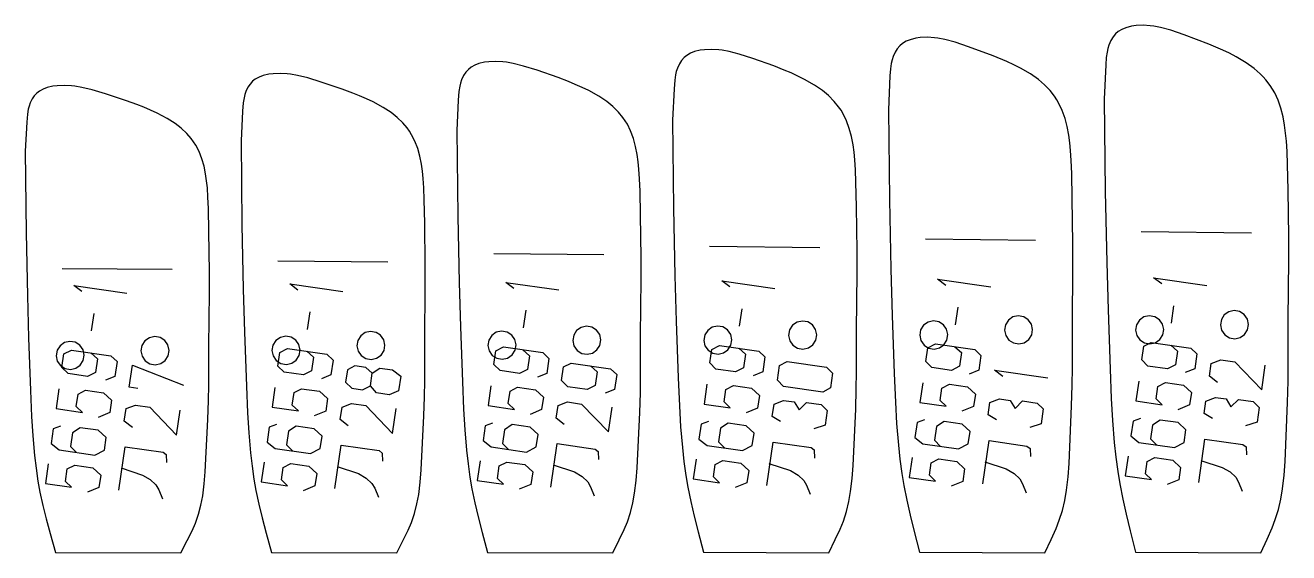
# Model space of a CAD drawing. Extents: x 923 to 2264, y 0 to 1234.
# Drawn here: x 1231.3 to 1343.6, y 1039 to 1085.9 of the extents above; entities that cross this region are included whole.
import ezdxf

# ---------------------------------------------------------------- set-up
doc = ezdxf.new("R2010")
doc.units = 0

msp = doc.modelspace()

# ---------------------------------------------------------------- linework, layer by layer
for points in [[(1341.099365, 1039.039917), (1341.673462, 1040.258057), (1342.100098, 1041.243164), (1342.384644, 1041.993774), (1342.662964, 1042.886963), (1342.874756, 1043.802368), (1343.029663, 1044.730713), (1343.164551, 1045.937744), (1343.247681, 1047.14917), (1343.471558, 1052.407104), (1343.526978, 1054.286377), (1343.540771, 1055.85144), (1343.536987, 1059.741211), (1343.577271, 1065.099243), (1343.577271, 1067.161621), (1343.520874, 1071.259155), (1343.472412, 1073.535767), (1343.425415, 1074.702271), (1343.367432, 1075.634521), (1343.302002, 1076.332642), (1343.209961, 1077.029297), (1343.070801, 1077.790161), (1342.880249, 1078.539185), (1342.627319, 1079.266479), (1342.330933, 1079.905151), (1342.141968, 1080.237793), (1341.934082, 1080.559204), (1341.547119, 1081.06665), (1341.29248, 1081.352295), (1341.043701, 1081.602295), (1340.511108, 1082.065308), (1339.793701, 1082.581909), (1339.344238, 1082.863281), (1338.900391, 1083.117432), (1338.309082, 1083.427734), (1337.707275, 1083.715576), (1336.478271, 1084.239502), (1334.292114, 1085.064941), (1333.096558, 1085.478516), (1332.187134, 1085.727417), (1331.57312, 1085.844727), (1331.263428, 1085.884766), (1330.637939, 1085.921387), (1330.003662, 1085.891235), (1329.614136, 1085.834961), (1329.107422, 1085.704956), (1328.750488, 1085.558472), (1328.425293, 1085.363281), (1328.188354, 1085.161743), (1327.956543, 1084.88501), (1327.767334, 1084.574097), (1327.590454, 1084.166382), (1327.495728, 1083.858398), (1327.425171, 1083.543091), (1327.35498, 1083.059937), (1327.30542, 1082.405396), (1327.173462, 1079.340332), (1327.266113, 1071.141479), (1327.396973, 1064.827759), (1327.516235, 1060.61792), (1327.696533, 1055.350708), (1327.804077, 1052.742432), (1327.915161, 1050.788696), (1328.072021, 1048.840088), (1328.210938, 1047.545654), (1328.383667, 1046.255737), (1328.560913, 1045.161499), (1328.819336, 1043.81311), (1329.11438, 1042.47168), (1329.476563, 1040.983276), (1329.966675, 1039.091675), (1341.099365, 1039.039917)], [(1321.89856, 1039.039917), (1322.4729, 1040.229614), (1322.900024, 1041.192261), (1323.184937, 1041.92627), (1323.463867, 1042.800293), (1323.676025, 1043.694702), (1323.831421, 1044.602417), (1323.967041, 1045.781738), (1324.050537, 1046.965698), (1324.276978, 1052.104492), (1324.333374, 1053.941284), (1324.3479, 1055.470581), (1324.345947, 1059.272217), (1324.388916, 1064.508301), (1324.389771, 1066.523926), (1324.335449, 1070.528442), (1324.287964, 1072.753174), (1324.241699, 1073.893311), (1324.184204, 1074.804321), (1324.119019, 1075.486572), (1324.027344, 1076.167358), (1323.887939, 1076.911743), (1323.697632, 1077.644043), (1323.445068, 1078.354492), (1323.149536, 1078.977783), (1322.960327, 1079.303223), (1322.752197, 1079.617554), (1322.365723, 1080.112915), (1322.111816, 1080.391235), (1321.862427, 1080.63623), (1321.329346, 1081.088989), (1320.612671, 1081.592896), (1319.720093, 1082.115479), (1319.127808, 1082.419067), (1318.525635, 1082.700317), (1317.296631, 1083.212036), (1315.113037, 1084.015991), (1313.916992, 1084.418701), (1313.007935, 1084.661011), (1312.394043, 1084.775269), (1312.084351, 1084.814453), (1311.459229, 1084.850464), (1310.825317, 1084.821533), (1310.436523, 1084.767334), (1309.930542, 1084.641235), (1309.573486, 1084.497925), (1309.247559, 1084.306274), (1309.009888, 1084.107788), (1308.778442, 1083.837646), (1308.588501, 1083.533447), (1308.411621, 1083.135864), (1308.316895, 1082.835327), (1308.246338, 1082.527344), (1308.175659, 1082.05481), (1308.125488, 1081.414063), (1307.991943, 1078.418091), (1308.080566, 1070.405762), (1308.208496, 1064.235596), (1308.325806, 1060.12146), (1308.50354, 1054.973755), (1308.609985, 1052.424316), (1308.720093, 1050.514771), (1308.875977, 1048.610596), (1309.014282, 1047.345703), (1309.186279, 1046.085449), (1309.363037, 1045.016357), (1309.62085, 1043.698608), (1309.915161, 1042.387939), (1310.276733, 1040.933472), (1310.765869, 1039.085205), (1321.89856, 1039.039917)], [(1283.496582, 1039.039917), (1284.071899, 1040.172974), (1284.499634, 1041.090576), (1284.7854, 1041.79126), (1285.06543, 1042.626709), (1285.278442, 1043.47937), (1285.434814, 1044.345703), (1285.571533, 1045.469849), (1285.656372, 1046.598755), (1285.887817, 1051.499512), (1285.945923, 1053.250732), (1285.962036, 1054.708984), (1285.963745, 1058.333984), (1286.011841, 1063.32666), (1286.014771, 1065.248535), (1285.964233, 1069.066895), (1285.919067, 1071.188232), (1285.874023, 1072.275513), (1285.817505, 1073.144165), (1285.75293, 1073.794556), (1285.661743, 1074.443359), (1285.522217, 1075.154785), (1285.332031, 1075.853882), (1285.080444, 1076.530273), (1284.786255, 1077.122925), (1284.596558, 1077.434326), (1284.388306, 1077.734253), (1284.002686, 1078.205322), (1283.499634, 1078.703857), (1282.965576, 1079.136353), (1282.250122, 1079.61499), (1281.359009, 1080.111328), (1280.765015, 1080.401245), (1280.161987, 1080.6698), (1279.55127, 1080.92041), (1278.622681, 1081.270752), (1276.754761, 1081.918091), (1275.557983, 1082.299316), (1274.648926, 1082.528564), (1274.0354, 1082.636719), (1273.726074, 1082.673828), (1273.101563, 1082.708374), (1272.468384, 1082.682373), (1272.081421, 1082.632202), (1271.57666, 1082.513428), (1271.219604, 1082.376831), (1270.892212, 1082.192017), (1270.652954, 1082.000122), (1270.421997, 1081.743042), (1270.230957, 1081.452393), (1270.054077, 1081.074829), (1269.959717, 1080.789307), (1269.888672, 1080.495972), (1269.817505, 1080.044678), (1269.757324, 1079.278076), (1269.628906, 1076.573853), (1269.709717, 1068.93396), (1269.831543, 1063.051147), (1269.944702, 1059.12854), (1270.117432, 1054.219971), (1270.22168, 1051.788208), (1270.329956, 1049.967041), (1270.484009, 1048.151489), (1270.621094, 1046.945801), (1270.791748, 1045.744995), (1270.967285, 1044.726074), (1271.223877, 1043.469482), (1271.516846, 1042.220459), (1271.876953, 1040.833862), (1272.36438, 1039.072266), (1283.496582, 1039.039917)], [(1302.69751, 1039.039917), (1303.272339, 1040.201172), (1303.699829, 1041.141479), (1303.985229, 1041.858765), (1304.264648, 1042.713379), (1304.477295, 1043.586914), (1304.633057, 1044.473999), (1304.769287, 1045.625732), (1304.853516, 1046.782104), (1305.08252, 1051.802002), (1305.139648, 1053.595947), (1305.155029, 1055.089844), (1305.154907, 1058.803101), (1305.200317, 1063.91748), (1305.202271, 1065.88623), (1305.14978, 1069.797607), (1305.103516, 1071.970581), (1305.057983, 1073.084351), (1305.000854, 1073.974243), (1304.935913, 1074.640625), (1304.844482, 1075.305298), (1304.705078, 1076.033203), (1304.514771, 1076.748901), (1304.262817, 1077.442261), (1303.967896, 1078.050293), (1303.778442, 1078.368774), (1303.57019, 1078.675781), (1303.184204, 1079.159058), (1302.68103, 1079.669922), (1302.147461, 1080.112549), (1301.431396, 1080.603882), (1300.539551, 1081.113403), (1299.946411, 1081.410156), (1299.34375, 1081.684937), (1298.733154, 1081.941895), (1297.804077, 1082.301392), (1295.933838, 1082.967041), (1294.737427, 1083.359009), (1293.828369, 1083.594849), (1293.214722, 1083.705933), (1292.905273, 1083.744019), (1292.280396, 1083.779297), (1291.646851, 1083.751953), (1291.258911, 1083.699707), (1290.75354, 1083.577271), (1290.396606, 1083.437378), (1290.069946, 1083.249023), (1289.831421, 1083.053833), (1289.600342, 1082.790283), (1289.40979, 1082.49292), (1289.23291, 1082.105347), (1289.138306, 1081.812378), (1289.067505, 1081.511597), (1288.996582, 1081.049683), (1288.9375, 1080.265747), (1288.810425, 1077.495972), (1288.895142, 1069.6698), (1289.02002, 1063.643311), (1289.135254, 1059.625), (1289.310547, 1054.596802), (1289.415771, 1052.106201), (1289.525146, 1050.240967), (1289.680054, 1048.380981), (1289.817749, 1047.145752), (1289.989014, 1045.915161), (1290.165161, 1044.871216), (1290.422363, 1043.583984), (1290.716064, 1042.304199), (1291.076904, 1040.883545), (1291.565186, 1039.078735), (1302.69751, 1039.039917)], [(1264.295654, 1039.039917), (1264.871338, 1040.144531), (1265.299438, 1041.039673), (1265.585815, 1041.723755), (1265.866333, 1042.539917), (1266.07959, 1043.371582), (1266.236694, 1044.217285), (1266.373901, 1045.313721), (1266.459351, 1046.415283), (1266.693359, 1051.197021), (1266.752441, 1052.90564), (1266.769165, 1054.328247), (1266.772827, 1057.864868), (1266.823364, 1062.735962), (1266.827271, 1064.610962), (1266.778809, 1068.33606), (1266.734619, 1070.40564), (1266.690308, 1071.466675), (1266.634155, 1072.314209), (1266.569946, 1072.948608), (1266.479004, 1073.581421), (1266.339478, 1074.276367), (1266.14917, 1074.95874), (1265.898193, 1075.618042), (1265.604736, 1076.195313), (1265.414795, 1076.499878), (1265.206299, 1076.79248), (1264.821167, 1077.251343), (1264.318359, 1077.737671), (1263.783691, 1078.15979), (1263.068848, 1078.625977), (1262.178589, 1079.109253), (1261.58374, 1079.392334), (1260.980347, 1079.654297), (1260.369629, 1079.898682), (1259.441528, 1080.239868), (1257.575684, 1080.869141), (1256.378296, 1081.239624), (1255.469238, 1081.46228), (1254.855957, 1081.567261), (1254.546875, 1081.603516), (1253.922729, 1081.637451), (1253.290039, 1081.612671), (1252.903809, 1081.564453), (1252.400024, 1081.449463), (1252.042969, 1081.31604), (1251.7146, 1081.134766), (1251.474365, 1080.946167), (1251.243774, 1080.695679), (1251.052124, 1080.411865), (1250.875488, 1080.044189), (1250.781128, 1079.766235), (1250.710205, 1079.480103), (1250.638428, 1079.039551), (1250.577393, 1078.290283), (1250.447388, 1075.651611), (1250.524292, 1068.19812), (1250.643066, 1062.458862), (1250.75415, 1058.631958), (1250.924561, 1053.842896), (1251.027588, 1051.470093), (1251.13501, 1049.693115), (1251.288208, 1047.921875), (1251.424561, 1046.745972), (1251.594482, 1045.574707), (1251.769409, 1044.580933), (1252.025391, 1043.35498), (1252.317749, 1042.136719), (1252.677124, 1040.784058), (1253.163574, 1039.065796), (1264.295654, 1039.039917)], [(1245.094849, 1039.039917), (1245.670654, 1040.116089), (1246.099243, 1040.98877), (1246.386108, 1041.65625), (1246.667114, 1042.453247), (1246.880859, 1043.263916), (1247.038452, 1044.088989), (1247.176392, 1045.157593), (1247.262329, 1046.231689), (1247.498779, 1050.894409), (1247.558716, 1052.560425), (1247.576172, 1053.94751), (1247.581665, 1057.395752), (1247.63501, 1062.14502), (1247.639771, 1063.973267), (1247.593262, 1067.605225), (1247.550171, 1069.623047), (1247.506592, 1070.657593), (1247.450928, 1071.484009), (1247.386963, 1072.102539), (1247.296143, 1072.71936), (1247.156494, 1073.397949), (1246.966431, 1074.063599), (1246.715698, 1074.705933), (1246.423218, 1075.267944), (1246.23291, 1075.565308), (1246.024292, 1075.850708), (1245.639771, 1076.297363), (1245.136963, 1076.771362), (1244.601807, 1077.183228), (1243.887573, 1077.636963), (1242.998169, 1078.107178), (1242.402588, 1078.383301), (1241.798828, 1078.638672), (1241.187988, 1078.876831), (1240.260498, 1079.208984), (1238.396606, 1079.82019), (1237.19873, 1080.179932), (1236.289673, 1080.395874), (1235.676636, 1080.498047), (1235.367554, 1080.533203), (1234.743896, 1080.566528), (1234.111694, 1080.542969), (1233.726318, 1080.496704), (1233.223389, 1080.385498), (1232.866211, 1080.255249), (1232.537109, 1080.077515), (1232.295898, 1079.892334), (1232.065552, 1079.648315), (1231.873291, 1079.371216), (1231.696899, 1079.01355), (1231.602661, 1078.743042), (1231.531738, 1078.464355), (1231.459473, 1078.034424), (1231.397339, 1077.302612), (1231.265869, 1074.72937), (1231.338867, 1067.462158), (1231.454468, 1061.866577), (1231.563599, 1058.135498), (1231.731567, 1053.465942), (1231.833374, 1051.151978), (1231.940063, 1049.419189), (1232.092285, 1047.692139), (1232.227905, 1046.545776), (1232.397217, 1045.404541), (1232.571655, 1044.435791), (1232.827026, 1043.240479), (1233.118652, 1042.052979), (1233.477295, 1040.734253), (1233.962769, 1039.059204), (1245.094849, 1039.039917)], [(1330.47229, 1067.584839), (1340.256592, 1067.476685)], [(1292.0979, 1066.277832), (1301.881958, 1066.183838)], [(1311.285156, 1066.931396), (1321.069336, 1066.830322)], [(1253.723633, 1064.970703), (1263.507324, 1064.891113)], [(1272.910767, 1065.624268), (1282.694702, 1065.537476)], [(1234.536499, 1064.317139), (1244.320068, 1064.244629)], [(1236.2948, 1062.253784), (1235.577515, 1062.798706), (1240.297852, 1062.121338)], [(1255.49292, 1062.389648), (1254.775513, 1062.934692), (1259.49585, 1062.257202)], [(1274.690918, 1062.525635), (1273.973511, 1063.070435), (1278.693848, 1062.393066)], [(1293.889038, 1062.661377), (1293.171631, 1063.206299), (1297.891968, 1062.528931)], [(1313.087158, 1062.797241), (1312.369629, 1063.342163), (1317.090088, 1062.664795)], [(1332.285156, 1062.933105), (1331.567749, 1063.478149), (1336.288086, 1062.800781)], [(1237.163208, 1058.756836), (1237.386841, 1060.315918)], [(1256.361206, 1058.892822), (1256.584839, 1060.451904)], [(1275.559204, 1059.028687), (1275.782959, 1060.587646)], [(1294.757324, 1059.164551), (1294.981079, 1060.723511)], [(1313.955444, 1059.300293), (1314.179199, 1060.859375)], [(1333.153442, 1059.436279), (1333.377197, 1060.995239)], [(1340.004761, 1059.335815), (1339.899658, 1059.812012), (1339.620117, 1060.21167), (1339.208984, 1060.474121), (1338.72876, 1060.559204), (1338.252441, 1060.453979), (1337.852783, 1060.174561), (1337.590454, 1059.763428), (1337.505249, 1059.283203), (1337.610596, 1058.806885), (1337.890015, 1058.407104), (1338.301025, 1058.144775), (1338.781372, 1058.059692), (1339.257568, 1058.164917), (1339.657349, 1058.444336), (1339.919678, 1058.855469), (1340.004761, 1059.335815)], [(1282.431274, 1057.95105), (1282.325928, 1058.427368), (1282.046509, 1058.827026), (1281.635498, 1059.089355), (1281.155151, 1059.174561), (1280.678833, 1059.069214), (1280.279175, 1058.789795), (1280.016724, 1058.378784), (1279.931641, 1057.898438), (1280.036865, 1057.422119), (1280.316406, 1057.022461), (1280.727417, 1056.760132), (1281.207764, 1056.674927), (1281.684082, 1056.780151), (1282.08374, 1057.059692), (1282.346069, 1057.470703), (1282.431274, 1057.95105)], [(1294.079346, 1057.967773), (1293.974121, 1058.444092), (1293.694702, 1058.84375), (1293.283569, 1059.106079), (1292.803223, 1059.191284), (1292.327026, 1059.085938), (1291.927368, 1058.806519), (1291.664917, 1058.395386), (1291.579834, 1057.915161), (1291.685059, 1057.438843), (1291.964478, 1057.039185), (1292.37561, 1056.776855), (1292.855957, 1056.69165), (1293.332153, 1056.796875), (1293.731812, 1057.076416), (1293.994141, 1057.487427), (1294.079346, 1057.967773)], [(1301.622437, 1058.412598), (1301.517212, 1058.888794), (1301.237793, 1059.288574), (1300.82666, 1059.550903), (1300.346436, 1059.635986), (1299.870117, 1059.530762), (1299.470459, 1059.251343), (1299.208008, 1058.84021), (1299.122925, 1058.359985), (1299.228149, 1057.883667), (1299.507568, 1057.484009), (1299.918701, 1057.221558), (1300.399048, 1057.136597), (1300.875244, 1057.241699), (1301.275024, 1057.52124), (1301.537354, 1057.932373), (1301.622437, 1058.412598)], [(1313.270752, 1058.422607), (1313.165405, 1058.898804), (1312.886108, 1059.298584), (1312.474976, 1059.560913), (1311.994629, 1059.645996), (1311.518433, 1059.540771), (1311.118774, 1059.261353), (1310.856323, 1058.85022), (1310.77124, 1058.369995), (1310.876343, 1057.893677), (1311.155884, 1057.494019), (1311.567017, 1057.231567), (1312.047363, 1057.146484), (1312.52356, 1057.251709), (1312.923218, 1057.53125), (1313.185547, 1057.942261), (1313.270752, 1058.422607)], [(1320.813721, 1058.874146), (1320.708374, 1059.350464), (1320.429077, 1059.750122), (1320.017944, 1060.012573), (1319.537598, 1060.097656), (1319.061401, 1059.992432), (1318.661743, 1059.712891), (1318.39917, 1059.30188), (1318.314209, 1058.821533), (1318.419312, 1058.345337), (1318.698853, 1057.945557), (1319.109985, 1057.683228), (1319.590332, 1057.598145), (1320.066528, 1057.703369), (1320.466187, 1057.982788), (1320.728516, 1058.393921), (1320.813721, 1058.874146)], [(1332.462036, 1058.877319), (1332.356812, 1059.353516), (1332.077271, 1059.753296), (1331.66626, 1060.015747), (1331.185913, 1060.100708), (1330.709717, 1059.995605), (1330.309937, 1059.716064), (1330.047607, 1059.304932), (1329.962524, 1058.824707), (1330.067749, 1058.348511), (1330.347168, 1057.94873), (1330.758301, 1057.686401), (1331.238525, 1057.60144), (1331.714844, 1057.706543), (1332.114502, 1057.985962), (1332.376953, 1058.397095), (1332.462036, 1058.877319)], [(1244.048828, 1057.027832), (1243.943604, 1057.504028), (1243.664063, 1057.903687), (1243.253052, 1058.166138), (1242.772827, 1058.251221), (1242.296509, 1058.145996), (1241.896729, 1057.866577), (1241.634399, 1057.455444), (1241.549316, 1056.975098), (1241.654541, 1056.498901), (1241.934082, 1056.099243), (1242.345093, 1055.836792), (1242.825317, 1055.751831), (1243.301636, 1055.857056), (1243.701416, 1056.136353), (1243.963745, 1056.547485), (1244.048828, 1057.027832)], [(1255.696655, 1057.058228), (1255.591431, 1057.534546), (1255.31189, 1057.934204), (1254.900879, 1058.196533), (1254.420532, 1058.281616), (1253.944214, 1058.176392), (1253.544556, 1057.896973), (1253.282227, 1057.48584), (1253.197144, 1057.005615), (1253.302368, 1056.529297), (1253.581787, 1056.129639), (1253.99292, 1055.867188), (1254.473145, 1055.782104), (1254.949463, 1055.887451), (1255.349121, 1056.16687), (1255.611572, 1056.578003), (1255.696655, 1057.058228)], [(1263.23999, 1057.48938), (1263.134766, 1057.965698), (1262.855347, 1058.365356), (1262.444214, 1058.627808), (1261.963989, 1058.712769), (1261.487671, 1058.607666), (1261.088013, 1058.328125), (1260.825562, 1057.916992), (1260.740479, 1057.43689), (1260.845703, 1056.960571), (1261.125244, 1056.560791), (1261.536255, 1056.298462), (1262.016602, 1056.213379), (1262.49292, 1056.318604), (1262.892578, 1056.598145), (1263.154907, 1057.009155), (1263.23999, 1057.48938)], [(1274.887939, 1057.513062), (1274.782837, 1057.989258), (1274.503296, 1058.388916), (1274.092163, 1058.651367), (1273.611816, 1058.736328), (1273.13562, 1058.631226), (1272.735962, 1058.351807), (1272.473511, 1057.940552), (1272.388428, 1057.460449), (1272.493774, 1056.984253), (1272.773071, 1056.584473), (1273.184204, 1056.322021), (1273.664551, 1056.237061), (1274.140747, 1056.342163), (1274.540405, 1056.621582), (1274.802734, 1057.032837), (1274.887939, 1057.513062)], [(1236.505249, 1056.603394), (1236.400024, 1057.079712), (1236.120605, 1057.47937), (1235.709473, 1057.741821), (1235.229248, 1057.826904), (1234.75293, 1057.721558), (1234.353271, 1057.442139), (1234.090942, 1057.031128), (1234.005859, 1056.550781), (1234.111084, 1056.074463), (1234.390381, 1055.674805), (1234.801514, 1055.412476), (1235.28186, 1055.327393), (1235.758057, 1055.432617), (1236.157837, 1055.712036), (1236.420166, 1056.123047), (1236.505249, 1056.603394)], [(1237.10437, 1056.807373), (1237.691895, 1056.281128), (1237.517822, 1055.068481), (1236.802979, 1054.707031), (1235.070801, 1054.955566), (1234.529663, 1055.497192), (1234.703735, 1056.709839), (1235.372192, 1057.055908), (1238.880005, 1056.552612), (1239.424072, 1056.032471), (1239.234497, 1054.71167), (1238.389771, 1054.368774)], [(1256.302368, 1056.943237), (1256.889893, 1056.41687), (1256.71582, 1055.204346), (1256.001099, 1054.842896), (1254.268799, 1055.091431), (1253.727661, 1055.633057), (1253.901733, 1056.845703), (1254.57019, 1057.191895), (1258.078003, 1056.688354), (1258.622192, 1056.168457), (1258.432495, 1054.847534), (1257.587891, 1054.504639)], [(1275.500488, 1057.078979), (1276.087891, 1056.552734), (1275.913818, 1055.340332), (1275.198975, 1054.97876), (1273.466797, 1055.227295), (1272.925781, 1055.769043), (1273.099854, 1056.981567), (1273.768311, 1057.327637), (1277.276123, 1056.824341), (1277.820068, 1056.304321), (1277.630615, 1054.983398), (1276.785889, 1054.640625)], [(1294.698608, 1057.214844), (1295.286011, 1056.688599), (1295.112061, 1055.476074), (1294.397217, 1055.114502), (1292.664917, 1055.363159), (1292.123901, 1055.904785), (1292.297974, 1057.117432), (1292.966309, 1057.463501), (1296.474121, 1056.960083), (1297.018311, 1056.440063), (1296.828735, 1055.119141), (1295.984009, 1054.776367)], [(1313.896729, 1057.350708), (1314.484131, 1056.824463), (1314.310181, 1055.611938), (1313.595337, 1055.250488), (1311.863037, 1055.499023), (1311.322021, 1056.040771), (1311.496094, 1057.253296), (1312.164307, 1057.599365), (1315.672119, 1057.096069), (1316.216431, 1056.575928), (1316.026855, 1055.255127), (1315.182007, 1054.912231)], [(1333.094604, 1057.486694), (1333.682129, 1056.960449), (1333.508057, 1055.747803), (1332.793213, 1055.386353), (1331.061035, 1055.634888), (1330.52002, 1056.176514), (1330.694092, 1057.38916), (1331.362427, 1057.735229), (1334.870239, 1057.231812), (1335.414307, 1056.711792), (1335.224854, 1055.390991), (1334.380127, 1055.048096)], [(1281.518433, 1055.64978), (1282.105957, 1055.123535), (1281.932007, 1053.910889), (1281.217041, 1053.549438), (1279.484863, 1053.797974), (1278.943726, 1054.339722), (1279.117798, 1055.552368), (1279.786255, 1055.898438), (1283.294067, 1055.39502), (1283.838257, 1054.875), (1283.648682, 1053.554077), (1282.803833, 1053.211182)], [(1303.036255, 1055.010742), (1302.846802, 1053.689941), (1302.175171, 1053.322144), (1298.667358, 1053.825562), (1298.126343, 1054.36731), (1298.315918, 1055.68811), (1298.984375, 1056.03418), (1302.492188, 1055.530884), (1303.036255, 1055.010742)], [(1337.252319, 1054.180786), (1336.537964, 1054.747314), (1336.696533, 1055.851563), (1337.538086, 1056.172729), (1338.794067, 1055.992676), (1341.177612, 1053.506958), (1341.494507, 1055.715576)], [(1241.28064, 1053.631348), (1240.501099, 1053.743164), (1240.783936, 1055.713623), (1245.345703, 1053.931885)], [(1262.112915, 1054.991211), (1261.525391, 1055.517456), (1260.572754, 1055.654175), (1259.904175, 1055.308105), (1259.745728, 1054.203857), (1260.286743, 1053.662109), (1261.239624, 1053.525391), (1261.954468, 1053.886963), (1262.112915, 1054.991211), (1262.796753, 1055.445557), (1263.922729, 1055.283936), (1264.640259, 1054.739014), (1264.450684, 1053.418213), (1263.605835, 1053.075317), (1262.479858, 1053.236938), (1261.954468, 1053.886963)], [(1318.150635, 1054.716064), (1317.433228, 1055.260986), (1322.153564, 1054.583618)], [(1234.257446, 1053.600464), (1234.005859, 1051.846558), (1236.34436, 1051.510864), (1235.800293, 1052.031128), (1235.95874, 1053.135376), (1236.627197, 1053.481323), (1238.229492, 1053.251465), (1238.931274, 1052.598267), (1238.772827, 1051.494019), (1237.73938, 1051.067749)], [(1253.455566, 1053.736328), (1253.203857, 1051.982422), (1255.542358, 1051.646851), (1254.998291, 1052.16687), (1255.156738, 1053.27124), (1255.825195, 1053.61731), (1257.42749, 1053.387329), (1258.129395, 1052.734253), (1257.970825, 1051.629761), (1256.937378, 1051.203613)], [(1272.653564, 1053.872192), (1272.401855, 1052.118286), (1274.740479, 1051.782837), (1274.196411, 1052.302734), (1274.354858, 1053.407104), (1275.023193, 1053.753174), (1276.62561, 1053.523315), (1277.327271, 1052.869995), (1277.168823, 1051.765747), (1276.135498, 1051.339478)], [(1291.851685, 1054.008057), (1291.599976, 1052.25415), (1293.938599, 1051.918579), (1293.394409, 1052.438599), (1293.552856, 1053.542969), (1294.221313, 1053.889038), (1295.823608, 1053.659058), (1296.525391, 1053.005859), (1296.366943, 1051.901489), (1295.333496, 1051.475342)], [(1311.049805, 1054.143921), (1310.798096, 1052.390015), (1313.136719, 1052.054443), (1312.592529, 1052.574463), (1312.750854, 1053.678833), (1313.419312, 1054.02478), (1315.021729, 1053.794922), (1315.723511, 1053.141724), (1315.565186, 1052.037354), (1314.531494, 1051.611206)], [(1330.247803, 1054.279785), (1329.996216, 1052.525879), (1332.334717, 1052.190308), (1331.790649, 1052.710327), (1331.948975, 1053.814697), (1332.617432, 1054.160767), (1334.219849, 1053.930786), (1334.921509, 1053.277588), (1334.763062, 1052.173218), (1333.729614, 1051.746948)], [(1279.180786, 1050.447266), (1278.466553, 1051.013794), (1278.625, 1052.118042), (1279.466675, 1052.439331), (1280.722412, 1052.259155), (1283.106079, 1049.773438), (1283.423096, 1051.982056)], [(1298.397461, 1050.712891), (1297.664673, 1051.149658), (1297.82312, 1052.253906), (1298.664795, 1052.575073), (1299.617432, 1052.438354), (1300.047119, 1051.735962), (1300.715698, 1052.391357), (1302.014771, 1052.204956), (1302.559082, 1051.684814), (1302.369507, 1050.364014), (1301.351563, 1050.046021)], [(1317.595581, 1050.848877), (1316.862793, 1051.2854), (1317.02124, 1052.389771), (1317.862915, 1052.710938), (1318.815552, 1052.574341), (1319.245117, 1051.871826), (1319.913696, 1052.527222), (1321.212891, 1052.340698), (1321.757202, 1051.820679), (1321.567627, 1050.499878), (1320.549683, 1050.181885)], [(1336.793701, 1050.984619), (1336.060791, 1051.421387), (1336.219238, 1052.525635), (1337.060913, 1052.846802), (1338.01355, 1052.710083), (1338.443237, 1052.00769), (1339.111816, 1052.663086), (1340.410889, 1052.476685), (1340.955078, 1051.956543), (1340.765625, 1050.635742), (1339.747681, 1050.317749)], [(1240.784668, 1050.175415), (1240.070435, 1050.742065), (1240.228882, 1051.846436), (1241.070557, 1052.167603), (1242.326416, 1051.987305), (1244.710083, 1049.501709), (1245.026978, 1051.710327)], [(1259.982666, 1050.311401), (1259.268433, 1050.87793), (1259.42688, 1051.9823), (1260.268677, 1052.303467), (1261.524536, 1052.123291), (1263.908081, 1049.637573), (1264.225098, 1051.846191)], [(1234.4021, 1050.295776), (1233.749146, 1050.057983), (1233.559692, 1048.737183), (1234.273926, 1048.170654), (1237.435303, 1047.716919), (1238.295654, 1048.168091), (1238.453979, 1049.272339), (1237.752197, 1049.925537), (1236.149902, 1050.155396), (1235.465942, 1049.701172), (1235.29187, 1048.488525), (1235.832886, 1047.946899)], [(1253.600098, 1050.431641), (1252.947266, 1050.193848), (1252.75769, 1048.873047), (1253.471924, 1048.306519), (1256.633301, 1047.852783), (1257.493652, 1048.303833), (1257.6521, 1049.408203), (1256.950317, 1050.061401), (1255.3479, 1050.291382), (1254.66394, 1049.837036), (1254.489868, 1048.624512), (1255.031006, 1048.082764)], [(1272.798096, 1050.567505), (1272.145264, 1050.329712), (1271.955811, 1049.008911), (1272.669922, 1048.442261), (1275.831421, 1047.98877), (1276.69165, 1048.439819), (1276.850098, 1049.544067), (1276.148193, 1050.197266), (1274.545898, 1050.427246), (1273.862061, 1049.9729), (1273.687988, 1048.760254), (1274.229004, 1048.218628)], [(1291.996216, 1050.703369), (1291.343384, 1050.465576), (1291.153809, 1049.144653), (1291.868042, 1048.578125), (1295.029541, 1048.124512), (1295.889771, 1048.575562), (1296.048218, 1049.679932), (1295.346436, 1050.33313), (1293.744019, 1050.56311), (1293.060181, 1050.108765), (1292.886108, 1048.896118), (1293.427124, 1048.35437)], [(1311.194336, 1050.839233), (1310.541504, 1050.60144), (1310.351807, 1049.28064), (1311.066162, 1048.713989), (1314.227661, 1048.260376), (1315.087891, 1048.711548), (1315.246338, 1049.815796), (1314.544556, 1050.468994), (1312.942139, 1050.698853), (1312.258301, 1050.244629), (1312.084229, 1049.031982), (1312.625244, 1048.490234)], [(1330.392334, 1050.975098), (1329.739502, 1050.737305), (1329.549927, 1049.416504), (1330.26416, 1048.849854), (1333.425537, 1048.39624), (1334.285889, 1048.847412), (1334.444336, 1049.95166), (1333.742432, 1050.604858), (1332.140137, 1050.834839), (1331.456177, 1050.380493), (1331.282104, 1049.167969), (1331.823242, 1048.626221)], [(1316.380615, 1045.153687), (1316.933716, 1049.007935), (1320.311523, 1048.523315), (1320.589844, 1048.306519), (1320.620483, 1047.594971)], [(1335.578613, 1045.289551), (1336.131714, 1049.143799), (1339.509644, 1048.659058), (1339.787964, 1048.442261), (1339.818359, 1047.730713)], [(1239.588379, 1044.610229), (1240.141357, 1048.464478), (1243.519287, 1047.979736), (1243.797607, 1047.763062), (1243.828125, 1047.051514)], [(1258.786377, 1044.746094), (1259.339478, 1048.600342), (1262.717407, 1048.115601), (1262.995728, 1047.898926), (1263.026123, 1047.187378)], [(1277.984375, 1044.881958), (1278.537476, 1048.736206), (1281.915405, 1048.251587), (1282.193726, 1048.03479), (1282.224243, 1047.323242)], [(1297.182495, 1045.017822), (1297.735596, 1048.871948), (1301.113525, 1048.387329), (1301.391724, 1048.170654), (1301.422363, 1047.458984)], [(1233.302979, 1046.948608), (1233.05127, 1045.194702), (1235.389771, 1044.859009), (1234.845703, 1045.37915), (1235.00415, 1046.483521), (1235.672607, 1046.829468), (1237.275024, 1046.599609), (1237.976807, 1045.946411), (1237.818237, 1044.842163), (1236.78479, 1044.415894)], [(1252.501099, 1047.084473), (1252.24939, 1045.330566), (1254.587891, 1044.994995), (1254.043823, 1045.515015), (1254.202271, 1046.619385), (1254.870728, 1046.965454), (1256.473022, 1046.735474), (1257.174805, 1046.082275), (1257.016357, 1044.977905), (1255.98291, 1044.551636)], [(1271.698975, 1047.220337), (1271.447266, 1045.466431), (1273.785889, 1045.130859), (1273.241821, 1045.650879), (1273.400269, 1046.755249), (1274.068726, 1047.101318), (1275.671021, 1046.871338), (1276.372803, 1046.218262), (1276.214355, 1045.113892), (1275.180908, 1044.687622)], [(1278.17749, 1046.843262), (1280.076538, 1046.217041), (1280.769165, 1045.808228), (1281.276245, 1045.337769), (1281.523438, 1044.904541), (1281.850952, 1044.106201)], [(1290.897217, 1047.356201), (1290.645386, 1045.602295), (1292.984009, 1045.266724), (1292.439941, 1045.786743), (1292.598389, 1046.891113), (1293.266724, 1047.237183), (1294.869141, 1047.007202), (1295.570923, 1046.354004), (1295.412476, 1045.249634), (1294.378906, 1044.823364)], [(1297.37561, 1046.979004), (1299.274658, 1046.352905), (1299.967285, 1045.944092), (1300.474365, 1045.473511), (1300.721558, 1045.040283), (1301.049072, 1044.242065)], [(1310.095215, 1047.492065), (1309.843506, 1045.738159), (1312.182129, 1045.402588), (1311.637939, 1045.922607), (1311.796509, 1047.026978), (1312.464844, 1047.372925), (1314.067139, 1047.143066), (1314.769043, 1046.489868), (1314.610596, 1045.38562), (1313.577026, 1044.959351)], [(1316.57373, 1047.114868), (1318.472778, 1046.48877), (1319.165405, 1046.079956), (1319.672485, 1045.609497), (1319.919678, 1045.17627), (1320.247192, 1044.377808)], [(1329.293213, 1047.62793), (1329.041504, 1045.874023), (1331.380127, 1045.538452), (1330.83606, 1046.058472), (1330.994507, 1047.162842), (1331.662964, 1047.508911), (1333.265259, 1047.278931), (1333.967041, 1046.625732), (1333.808594, 1045.521484), (1332.775146, 1045.095093)], [(1335.771729, 1047.250732), (1337.670776, 1046.624634), (1338.363403, 1046.215942), (1338.870483, 1045.745239), (1339.117676, 1045.312134), (1339.445068, 1044.513672)], [(1239.781372, 1046.571411), (1241.68042, 1045.945313), (1242.373047, 1045.536499), (1242.880127, 1045.06604), (1243.127441, 1044.632813), (1243.454834, 1043.834351)], [(1258.97937, 1046.707275), (1260.87854, 1046.081177), (1261.571167, 1045.672485), (1262.078125, 1045.201904), (1262.325439, 1044.768677), (1262.652832, 1043.970337)]]:
    msp.add_lwpolyline(points)

doc.saveas('drawing.dxf')
